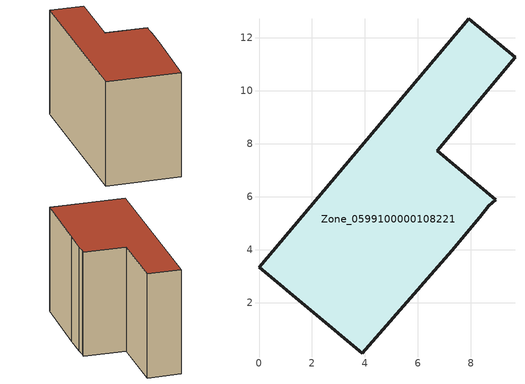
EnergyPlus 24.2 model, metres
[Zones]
Zone_0599100000108221
 floor ground (C_G): 3.89,0.1 0,3.35 7.91,12.73 9.66,11.27 6.72,7.75 8.93,5.9 8.67,5.66 8.33,5.23 7.28,3.96 z0
 wall outside (C_F): 9.66,11.27 7.91,12.73 0,3.35 3.89,0.1 7.28,3.96 8.33,5.23 8.67,5.66 8.93,5.9 6.72,7.75 9.66,11.27 z0:7.25
 roof outside (C_R): 7.28,3.96 8.33,5.23 8.67,5.66 8.93,5.9 6.72,7.75 9.66,11.27 7.91,12.73 0,3.35 3.89,0.1 z7.25
[BUILDING]
Pand.0599100000108221: North Axis=0; Terrain=City; Loads Convergence Tolerance Value=0.04; Temperature Convergence Tolerance Value=0.4; Solar Distribution=FullExterior; Maximum Number of Warmup Days=25; Minimum Number of Warmup Days=1
[Site:Location]
Rotterdam.The.Hague.AP_ZH_NLD Design_Conditions: Latitude=51.96; Longitude=4.45; Time Zone=1; Elevation=-4.5
[SITE:GROUNDTEMPERATURE:BUILDINGSURFACE]
18, 18, 18, 18, 18, 18, 18, 18, 18, 18, 18, 18
[MATERIAL] Thermal Absorptance=0.9; Solar Absorptance=0.7; Visible Absorptance=0.7
Name | Roughness | Thickness | Conductivity | Density | Specific Heat
G.TC.1946 | MediumSmooth | 0.15 | 1 | 540 | 1210
F.TC.1946 | Rough | 0.3 | 0.857143 | 1920 | 840
R.TC.1946 | MediumRough | 0.2 | 0.909091 | 1500 | 1000
[CONSTRUCTION]
C_G: G.TC.1946
C_F: F.TC.1946
C_R: R.TC.1946
[ZONE]
Zone_0599100000108221: Type=1; Multiplier=1; Ceiling Height=Autocalculate; Volume=Autocalculate; Floor Area=autocalculate; Part of Total Floor Area=Yes
[ZONEINFILTRATION:DESIGNFLOWRATE]
Infil_Zone_0599100000108221: Zone or ZoneList or Space or SpaceList=Zone_0599100000108221; Schedule=AlwaysOn; Design Flow Rate Calculation Method=Flow/Area; Flow Rate per Floor Area=0.003; Constant Term Coefficient=1; Temperature Term Coefficient=0; Velocity Term Coefficient=0; Velocity Squared Term Coefficient=0
[HVACTEMPLATE:ZONE:IDEALLOADSAIRSYSTEM]
Zone_0599100000108221: Maximum Heating Supply Air Temperature=50; Minimum Cooling Supply Air Temperature=13; Maximum Heating Supply Air Humidity Ratio=0.0156; Minimum Cooling Supply Air Humidity Ratio=0.0077; Heating Limit=NoLimit; Cooling Limit=NoLimit; Dehumidification Control Type=ConstantSensibleHeatRatio; Cooling Sensible Heat Ratio=0.7; Dehumidification Setpoint=60; Humidification Control Type=None; Humidification Setpoint=30; Outdoor Air Method=None; Outdoor Air Flow Rate per Person=0.00944; Outdoor Air Flow Rate per Zone Floor Area=0; Outdoor Air Flow Rate per Zone=0; Demand Controlled Ventilation Type=None; Outdoor Air Economizer Type=NoEconomizer; Heat Recovery Type=None; Sensible Heat Recovery Effectiveness=0.7; Latent Heat Recovery Effectiveness=0.65
[ZONECONTROL:THERMOSTAT]
ThermostatControl_Zone_0599100000108221: Zone or ZoneList=Zone_0599100000108221; Control Type Schedule=DualSetpointControlType; Control 1=Thermostat_Zone_0599100000108221; Temperature Difference Between Cutout And Setpoint=0
[THERMOSTATSETPOINT:DUALSETPOINT]
Thermostat_Zone_0599100000108221: Heating Setpoint Temperature Schedule=HeatingSetpoint_Zone_0599100000108221; Cooling Setpoint Temperature Schedule=CoolingSetpoint_Zone_0599100000108221
[SCHEDULE:COMPACT]
HeatingSetpoint_Zone_0599100000108221: Through: 12/31, For: AllDays, Until: 24:00, 21
CoolingSetpoint_Zone_0599100000108221: Through: 12/31, For: AllDays, Until: 24:00, 24
DualSetpointControlType: Through: 12/31, For: AllDays, Until: 24:00, 4
AlwaysOn: Through: 12/31, For: AllDays, Until: 24:00, 1
